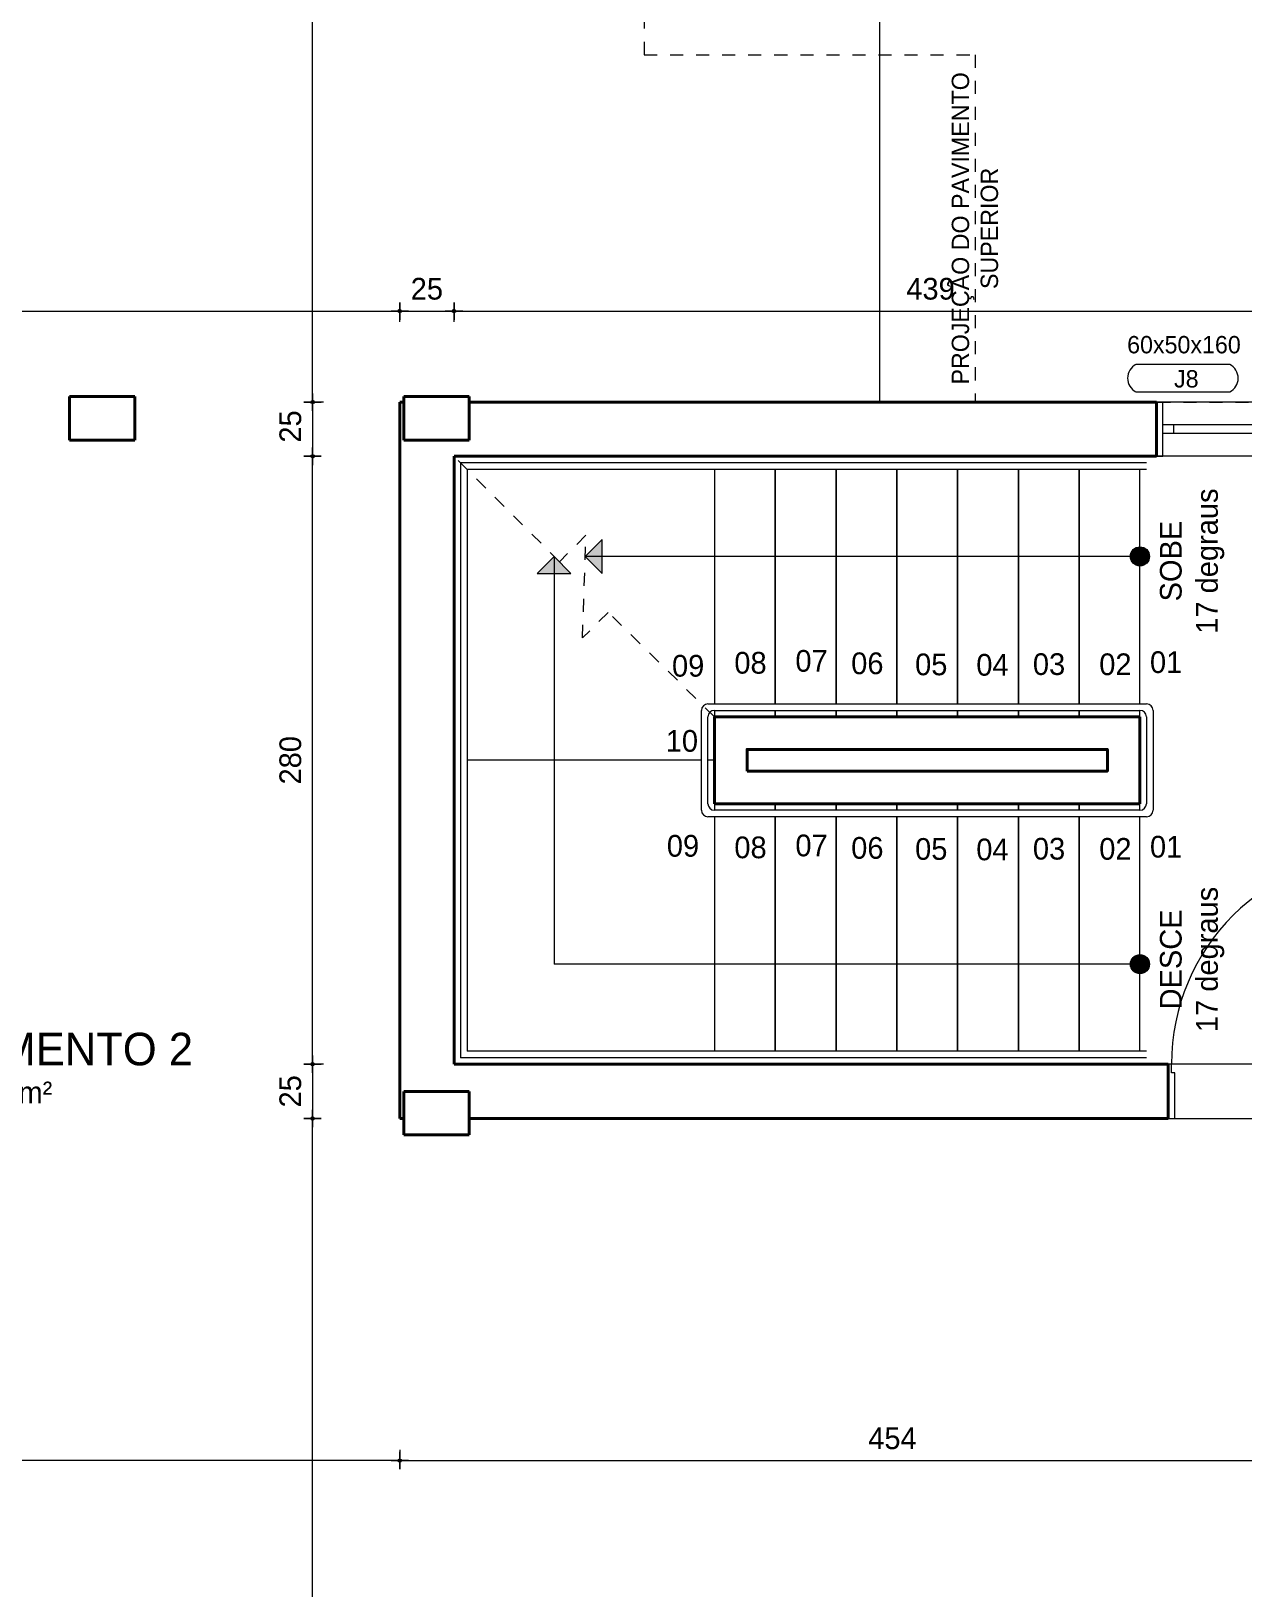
# Model space of a CAD drawing. Header units: millimetres. Extents: x 13204 to 24802, y 21209 to 40694.
# Drawn here: x 18234 to 18792, y 32994 to 33711 of the extents above; entities that cross this region are included whole.
import ezdxf
from ezdxf.enums import TextEntityAlignment as Align

# ---------------------------------------------------------------- set-up
doc = ezdxf.new("R2010")
doc.units = ezdxf.units.MM
doc.linetypes.add('CACHE', pattern=[0.24, 0.12, -0.12])
for name, color, linetype, lineweight in [('COTAS', 30, 'Continuous', 5), ('ESPECARQ', 2, 'Continuous', 20), ('Esquadrias', 2, 'Continuous', 20), ('Moveis', 6, 'Continuous', 13), ('PAREDE', 1, 'Continuous', 40), ('Paredes', 1, 'Continuous', 40), ('PISO', 5, 'Continuous', 5), ('PROJEÇÃO', 190, 'CACHE', 0), ('TEXTO', 4, 'Continuous', 5)]:
    doc.layers.add(name, color=color, linetype=linetype, lineweight=lineweight)
doc.layers.add('EIXO', color=1, linetype='Continuous')
doc.layers.add('PISOPEITORIL', color=7, linetype='Continuous')
doc.styles.add('LANA', font='stylu.ttf')
doc.styles.add('REGUA60', font='cityb___.ttf', dxfattribs={"width": 1.4})
doc.dimstyles.new('COTA 50', dxfattribs={"dimscale": 0, "dimtxt": 10, "dimasz": 0.5, "dimexe": 1.25, "dimexo": 5, "dimgap": 5, "dimtad": 1, "dimdec": 0, "dimtxsty": 'LANA', "dimblk": 'cota', "dimcen": 2.5, "dimse2": 1, "dimclrd": 256, "dimclre": 256, "dimclrt": 256, "dimaunit": 1, "dimadec": 0, "dimazin": 0, "dimtfac": 1, "dimtdec": 0, "dimtmove": 0, "dimatfit": 3, "dimldrblk": 'DOTSMALL', "dimfxl": 5, "dimfxlon": 1, "dimtzin": 9, "dimlwd": -1, "dimlwe": -1, "dimarcsym": 0})

# ---------------------------------------------------------------- blocks, each defined once
blk = doc.blocks.new('P20X30V')
at = {"layer": 'Paredes'}
for p, q in [((0.1, 0.15), (-0.1, 0.15)), ((-0.1, 0.15), (-0.1, -0.15)), ((0.1, -0.15), (0.1, 0.15)), ((-0.1, -0.15), (0.1, -0.15)), ((0.0345, -0.1497), (0.0345, -0.1497))]:
    blk.add_line(p, q, dxfattribs=at)
blk = doc.blocks.new('*U26', base_point=(58999.28, 5578.06))
at = {"layer": 'Esquadrias'}
for p, q in [((58997.78, 5675.06), (58993.78, 5675.06)), ((58993.78, 5675.06), (58993.78, 5578.06)), ((58997.78, 5578.06), (58997.78, 5675.06)), ((58993.03, 5670.06), (58989.53, 5670.06)), ((58989.53, 5670.06), (58989.53, 5658.56)), ((58990.28, 5658.56), (58990.28, 5668.06)), ((58990.28, 5668.06), (58993.03, 5668.06)), ((58993.78, 5671.81), (58993.03, 5671.81)), ((58993.03, 5671.81), (58993.03, 5666.31)), ((58993.03, 5666.31), (58993.78, 5666.31)), ((58997.78, 5671.81), (58998.53, 5671.81)), ((58998.53, 5666.31), (58997.78, 5666.31)), ((58998.53, 5671.81), (58998.53, 5666.31)), ((58998.53, 5670.06), (59002.03, 5670.06)), ((59001.28, 5668.06), (58998.53, 5668.06)), ((59001.28, 5658.56), (59001.28, 5668.06)), ((59002.03, 5670.06), (59002.03, 5658.56)), ((58989.53, 5658.56), (58990.28, 5658.56)), ((59002.03, 5658.56), (59001.28, 5658.56)), ((58900.78, 5578.06), (58899.28, 5578.06)), ((58900.78, 5574.06), (58900.78, 5578.06)), ((58902.28, 5574.06), (58900.78, 5574.06)), ((58902.28, 5553.06), (58902.28, 5574.06)), ((58993.78, 5578.06), (58997.78, 5578.06)), ((58996.28, 5553.06), (58996.28, 5574.06)), ((58996.28, 5574.06), (58997.78, 5574.06)), ((58997.78, 5578.06), (58999.28, 5578.06)), ((58997.78, 5574.06), (58997.78, 5578.06)), ((58899.28, 5553.06), (58902.28, 5553.06)), ((58999.28, 5553.06), (58996.28, 5553.06))]:
    blk.add_line(p, q, dxfattribs=at)
at = {"layer": 'Esquadrias', "color": 0}
blk.add_arc((58997.78, 5578.06), 97, 90, 180, dxfattribs=at)
blk = doc.blocks.new('*U61', base_point=(58349.85, 5643.23))
at = {"layer": 'Esquadrias'}
for p, q in [((58292.85, 5643.23), (58289.85, 5643.23)), ((58292.85, 5618.23), (58292.85, 5643.23)), ((58346.85, 5643.23), (58349.85, 5643.23)), ((58346.85, 5618.23), (58346.85, 5643.23)), ((58346.85, 5632.73), (58292.85, 5632.73)), ((58297.85, 5628.73), (58297.85, 5632.73)), ((58341.85, 5628.73), (58341.85, 5632.73)), ((58346.85, 5628.73), (58292.85, 5628.73)), ((58289.85, 5618.23), (58292.85, 5618.23)), ((58349.85, 5618.23), (58346.85, 5618.23))]:
    blk.add_line(p, q, dxfattribs=at)
at = {"layer": 'Esquadrias', "color": 0}
for p, q in [((58346.85, 5643.23), (58292.85, 5643.23)), ((58289.85, 5618.23), (58289.85, 5618.23)), ((58349.85, 5618.23), (58289.85, 5618.23)), ((58349.85, 5618.23), (58349.85, 5618.23))]:
    blk.add_line(p, q, dxfattribs=at)
blk = doc.blocks.new('INDESQ2')
at = {"color": 0, "linetype": 'ByBlock'}
for p, q in [((4.32, 2.96), (-4.32, 2.96)), ((-4.32, 0.44), (4.32, 0.44))]:
    blk.add_line(p, q, dxfattribs=at)
at = {"color": 0}
for centre, start, end in [((-3.67, 1.7), 117.3654, 242.6346), ((3.67, 1.7), 297.3654, 62.6346)]:
    blk.add_arc(centre, 1.42, start, end, dxfattribs=at)
at = {"style": 'REGUA60', "width": 1.4, "flags": 9}
blk.add_attdef('LOCAL', text='', height=1.5, dxfattribs=at).set_placement((-0.08, -4.35), align=Align.CENTER)
at = {"layer": 'ESPECARQ', "color": 0, "style": 'REGUA60'}
for tag, width, p in [('COD', 1.1, (-0.08, 0.95)), ('DIM', 1.4, (-0.08, -2.17))]:
    blk.add_attdef(tag, text='', height=1.5, dxfattribs=dict(at, width=width)).set_placement(p, align=Align.CENTER)
blk = doc.blocks.new('*U70', base_point=(53091.25, 4999.6))
blk = doc.blocks.new('cota')
at = {"layer": 'COTAS'}
blk.add_hatch(color=256, dxfattribs=at).paths.add_polyline_path([(-1.6, 0, 1), (1.6, 0, 1)])
for points in [[(-1.6, 0), (-8, 0)], [(0, 1.6), (0, 8)], [(8, 0), (1.6, 0)], [(0, -8), (0, -1.6)]]:
    blk.add_lwpolyline(points, dxfattribs=at)
blk.add_circle((0, 0), 1.6, dxfattribs=at)
blk = doc.blocks.new('*D226')
at = {"layer": 'COTAS', "transparency": 16777216}
for p, q in [((18363.4, 32237.78), (18363.4, 33209.28)), ((18363.4, 32237.28), (18364.65, 32237.28))]:
    blk.add_line(p, q, dxfattribs=at)
at = {"layer": 'Defpoints', "color": 0, "transparency": 16777216}
for p in [(18363.4, 33209.78), (18435.49, 33209.78), (18363.4, 32237.28)]:
    blk.add_point(p, dxfattribs=at)
at = {"layer": 'COTAS', "transparency": 16777216, "xscale": 0.5, "yscale": 0.5, "zscale": 0.5}
for p, rotation in [((18363.4, 33209.78), 90), ((18363.4, 32237.28), 270)]:
    blk.add_blockref('cota', p, dxfattribs=dict(at, rotation=rotation))
at = {"layer": 'COTAS', "transparency": 16777216, "insert": (18353.04, 32723.53), "char_height": 10, "attachment_point": 5, "rotation": 90, "style": 'LANA'}
blk.add_mtext('973', dxfattribs=at)
blk = doc.blocks.new('_DotSmall')
at = {"layer": 'PAREDE', "color": 0, "const_width": 0.5}
blk.add_lwpolyline([(-0.0625, 0, 1), (0.0625, 0, 1)], format="xyb", close=True, dxfattribs=at)
blk = doc.blocks.new('*D227')
at = {"layer": 'COTAS', "transparency": 16777216}
for p, q in [((18363.4, 33235.28), (18363.4, 33514.28)), ((18368.4, 33234.78), (18362.15, 33234.78))]:
    blk.add_line(p, q, dxfattribs=at)
at = {"layer": 'Defpoints', "color": 0, "transparency": 16777216}
for p in [(18363.4, 33514.78), (18428.54, 33514.78), (18428.54, 33234.78)]:
    blk.add_point(p, dxfattribs=at)
at = {"layer": 'COTAS', "transparency": 16777216, "xscale": 0.5, "yscale": 0.5, "zscale": 0.5}
for p, rotation in [((18363.4, 33514.78), 90), ((18363.4, 33234.78), 270)]:
    blk.add_blockref('cota', p, dxfattribs=dict(at, rotation=rotation))
at = {"layer": 'COTAS', "transparency": 16777216, "insert": (18353.19, 33374.78), "char_height": 10, "attachment_point": 5, "rotation": 90, "style": 'LANA'}
blk.add_mtext('280', dxfattribs=at)
blk = doc.blocks.new('*D228')
at = {"layer": 'COTAS', "transparency": 16777216}
for p, q in [((18363.4, 33540.28), (18363.4, 34019.28)), ((18368.4, 33539.78), (18362.15, 33539.78))]:
    blk.add_line(p, q, dxfattribs=at)
at = {"layer": 'Defpoints', "color": 0, "transparency": 16777216}
for p in [(18363.4, 34019.78), (18363.4, 34019.78), (18403.54, 33539.78)]:
    blk.add_point(p, dxfattribs=at)
at = {"layer": 'COTAS', "transparency": 16777216, "xscale": 0.5, "yscale": 0.5, "zscale": 0.5}
for p, rotation in [((18363.4, 34019.78), 90), ((18363.4, 33539.78), 270)]:
    blk.add_blockref('cota', p, dxfattribs=dict(at, rotation=rotation))
at = {"layer": 'COTAS', "transparency": 16777216, "insert": (18353.14, 33779.78), "char_height": 10, "attachment_point": 5, "rotation": 90, "style": 'LANA'}
blk.add_mtext('480', dxfattribs=at)
blk = doc.blocks.new('*D231')
at = {"layer": 'COTAS', "transparency": 16777216}
for p, q in [((17213.54, 33576.69), (17213.54, 33582.94)), ((17214.04, 33581.69), (18403.04, 33581.69))]:
    blk.add_line(p, q, dxfattribs=at)
at = {"layer": 'Defpoints', "color": 0, "transparency": 16777216}
for p in [(18403.54, 33581.69), (17213.54, 33472.28), (18403.54, 33374.78)]:
    blk.add_point(p, dxfattribs=at)
at = {"layer": 'COTAS', "transparency": 16777216, "xscale": 0.5, "yscale": 0.5, "zscale": 0.5, "rotation": 180}
blk.add_blockref('cota', (17213.54, 33581.69), dxfattribs=at)
at = {"layer": 'COTAS', "transparency": 16777216, "xscale": 0.5, "yscale": 0.5, "zscale": 0.5}
blk.add_blockref('cota', (18403.54, 33581.69), dxfattribs=at)
at = {"layer": 'COTAS', "transparency": 16777216, "insert": (17808.54, 33591.89), "char_height": 10, "attachment_point": 5, "style": 'LANA'}
blk.add_mtext('1190', dxfattribs=at)
blk = doc.blocks.new('*D232')
at = {"layer": 'COTAS', "transparency": 16777216}
for p, q in [((18403.54, 33576.69), (18403.54, 33582.94)), ((18404.04, 33581.69), (18428.04, 33581.69))]:
    blk.add_line(p, q, dxfattribs=at)
at = {"layer": 'Defpoints', "color": 0, "transparency": 16777216}
for p in [(18428.54, 33581.69), (18403.54, 33374.78), (18428.54, 33374.78)]:
    blk.add_point(p, dxfattribs=at)
at = {"layer": 'COTAS', "transparency": 16777216, "xscale": 0.5, "yscale": 0.5, "zscale": 0.5, "rotation": 180}
blk.add_blockref('cota', (18403.54, 33581.69), dxfattribs=at)
at = {"layer": 'COTAS', "transparency": 16777216, "xscale": 0.5, "yscale": 0.5, "zscale": 0.5}
blk.add_blockref('cota', (18428.54, 33581.69), dxfattribs=at)
at = {"layer": 'COTAS', "transparency": 16777216, "insert": (18416.04, 33591.91), "char_height": 10, "attachment_point": 5, "style": 'LANA'}
blk.add_mtext('25', dxfattribs=at)
blk = doc.blocks.new('*D233')
at = {"layer": 'COTAS', "transparency": 16777216}
for p, q in [((18428.54, 33576.69), (18428.54, 33582.94)), ((18429.04, 33581.69), (18867.04, 33581.69))]:
    blk.add_line(p, q, dxfattribs=at)
at = {"layer": 'Defpoints', "color": 0, "transparency": 16777216}
for p in [(18867.54, 33581.69), (18428.54, 33374.78), (18867.54, 33374.78)]:
    blk.add_point(p, dxfattribs=at)
at = {"layer": 'COTAS', "transparency": 16777216, "xscale": 0.5, "yscale": 0.5, "zscale": 0.5, "rotation": 180}
blk.add_blockref('cota', (18428.54, 33581.69), dxfattribs=at)
at = {"layer": 'COTAS', "transparency": 16777216, "xscale": 0.5, "yscale": 0.5, "zscale": 0.5}
blk.add_blockref('cota', (18867.54, 33581.69), dxfattribs=at)
at = {"layer": 'COTAS', "transparency": 16777216, "insert": (18648.04, 33591.91), "char_height": 10, "attachment_point": 5, "style": 'LANA'}
blk.add_mtext('439', dxfattribs=at)
blk = doc.blocks.new('*D241')
at = {"layer": 'COTAS', "transparency": 16777216}
for p, q in [((18368.4, 33539.78), (18362.15, 33539.78)), ((18363.4, 33539.28), (18363.4, 33515.28))]:
    blk.add_line(p, q, dxfattribs=at)
at = {"layer": 'Defpoints', "color": 0, "transparency": 16777216}
for p in [(18435.49, 33539.78), (18363.4, 33514.78), (18435.49, 33514.78)]:
    blk.add_point(p, dxfattribs=at)
at = {"layer": 'COTAS', "transparency": 16777216, "xscale": 0.5, "yscale": 0.5, "zscale": 0.5}
for p, rotation in [((18363.4, 33539.78), 90), ((18363.4, 33514.78), 270)]:
    blk.add_blockref('cota', p, dxfattribs=dict(at, rotation=rotation))
at = {"layer": 'COTAS', "transparency": 16777216, "insert": (18353.19, 33528.53), "char_height": 10, "attachment_point": 5, "rotation": 90, "style": 'LANA'}
blk.add_mtext('25', dxfattribs=at)
blk = doc.blocks.new('*D242')
at = {"layer": 'COTAS', "transparency": 16777216}
for p, q in [((18368.4, 33234.78), (18362.15, 33234.78)), ((18363.4, 33234.28), (18363.4, 33210.28))]:
    blk.add_line(p, q, dxfattribs=at)
at = {"layer": 'Defpoints', "color": 0, "transparency": 16777216}
for p in [(18593.04, 33234.78), (18363.4, 33209.78), (18596.51, 33209.78)]:
    blk.add_point(p, dxfattribs=at)
at = {"layer": 'COTAS', "transparency": 16777216, "xscale": 0.5, "yscale": 0.5, "zscale": 0.5}
for p, rotation in [((18363.4, 33234.78), 90), ((18363.4, 33209.78), 270)]:
    blk.add_blockref('cota', p, dxfattribs=dict(at, rotation=rotation))
at = {"layer": 'COTAS', "transparency": 16777216, "insert": (18353.19, 33222.28), "char_height": 10, "attachment_point": 5, "rotation": 90, "style": 'LANA'}
blk.add_mtext('25', dxfattribs=at)
blk = doc.blocks.new('*D250')
at = {"layer": 'COTAS', "transparency": 16777216}
for p, q in [((18403.54, 33057.2), (18403.54, 33050.95)), ((18404.04, 33052.2), (18856.99, 33052.2))]:
    blk.add_line(p, q, dxfattribs=at)
at = {"layer": 'Defpoints', "color": 0, "transparency": 16777216}
for p in [(18403.54, 33209.78), (18857.49, 33052.2), (18857.49, 33052.2)]:
    blk.add_point(p, dxfattribs=at)
at = {"layer": 'COTAS', "transparency": 16777216, "xscale": 0.5, "yscale": 0.5, "zscale": 0.5, "rotation": 180}
blk.add_blockref('cota', (18403.54, 33052.2), dxfattribs=at)
at = {"layer": 'COTAS', "transparency": 16777216, "xscale": 0.5, "yscale": 0.5, "zscale": 0.5}
blk.add_blockref('cota', (18857.49, 33052.2), dxfattribs=at)
at = {"layer": 'COTAS', "transparency": 16777216, "insert": (18630.51, 33062.42), "char_height": 10, "attachment_point": 5, "style": 'LANA'}
blk.add_mtext('454', dxfattribs=at)
blk = doc.blocks.new('*D318')
at = {"layer": 'COTAS', "transparency": 16777216}
for p, q in [((18403.54, 33057.2), (18403.54, 33050.95)), ((18403.04, 33052.2), (17214.04, 33052.2))]:
    blk.add_line(p, q, dxfattribs=at)
at = {"layer": 'Defpoints', "color": 0, "transparency": 16777216}
for p in [(18403.54, 33374.78), (17213.54, 33103.53), (17213.54, 33052.2)]:
    blk.add_point(p, dxfattribs=at)
at = {"layer": 'COTAS', "transparency": 16777216, "xscale": 0.5, "yscale": 0.5, "zscale": 0.5, "rotation": 180}
blk.add_blockref('cota', (17213.54, 33052.2), dxfattribs=at)
at = {"layer": 'COTAS', "transparency": 16777216, "xscale": 0.5, "yscale": 0.5, "zscale": 0.5}
blk.add_blockref('cota', (18403.54, 33052.2), dxfattribs=at)
at = {"layer": 'COTAS', "transparency": 16777216, "insert": (17808.54, 33062.4), "char_height": 10, "attachment_point": 5, "style": 'LANA'}
blk.add_mtext('1190', dxfattribs=at)

msp = doc.modelspace()

# ---------------------------------------------------------------- hatches: boundary and pattern name
at = {"layer": 'TEXTO'}
for points in [[(18496.81, 33476.51), (18489, 33468.7), (18496.81, 33460.88)], [(18482.43, 33460.88), (18474.62, 33468.7), (18466.81, 33460.88)]]:
    msp.add_hatch(color=256, dxfattribs=at).paths.add_polyline_path(points)
h = msp.add_hatch(color=256, dxfattribs=at)
edge = h.paths.add_edge_path()
edge.add_arc((18744.54, 33468.7), 4.39, 0, 360)
h = msp.add_hatch(color=256, dxfattribs=at)
edge = h.paths.add_edge_path()
edge.add_arc((18744.54, 33280.86), 4.39, 0, 360)

# ---------------------------------------------------------------- linework, layer by layer
at = {"layer": 'EIXO', "color": 1}
msp.add_lwpolyline([(18713.54, 33539.78), (18752.09, 33539.78)], dxfattribs=at)
at = {"layer": 'Esquadrias'}
for p, q in [((18542.54, 33374.78), (18434.54, 33374.78)), ((18548.54, 33374.78), (18545.54, 33374.78))]:
    msp.add_line(p, q, dxfattribs=at)
for points in [[(18548.54, 33508.78), (18548.54, 33400.78)], [(18576.54, 33400.78), (18576.54, 33508.78)], [(18576.54, 33508.78), (18576.54, 33400.78)], [(18604.54, 33400.78), (18604.54, 33508.78)], [(18604.54, 33508.78), (18604.54, 33400.78)], [(18632.54, 33400.78), (18632.54, 33508.78)], [(18632.54, 33508.78), (18632.54, 33400.78)], [(18660.54, 33400.78), (18660.54, 33508.78)], [(18660.54, 33508.78), (18660.54, 33400.78)], [(18688.54, 33400.78), (18688.54, 33508.78)], [(18688.54, 33508.78), (18688.54, 33400.78)], [(18716.54, 33400.78), (18716.54, 33508.78)], [(18716.54, 33508.78), (18716.54, 33400.78)], [(18744.54, 33400.78), (18744.54, 33508.78)], [(18548.54, 33397.78), (18548.54, 33394.78), (18576.54, 33394.78), (18576.54, 33397.78)], [(18576.54, 33397.78), (18576.54, 33394.78), (18604.54, 33394.78), (18604.54, 33397.78)], [(18604.54, 33397.78), (18604.54, 33394.78), (18632.54, 33394.78), (18632.54, 33397.78)], [(18632.54, 33397.78), (18632.54, 33394.78), (18660.54, 33394.78), (18660.54, 33397.78)], [(18660.54, 33397.78), (18660.54, 33394.78), (18688.54, 33394.78), (18688.54, 33397.78)], [(18688.54, 33397.78), (18688.54, 33394.78), (18716.54, 33394.78), (18716.54, 33397.78)], [(18716.54, 33397.78), (18716.54, 33394.78), (18744.54, 33394.78), (18744.54, 33397.78)], [(18576.54, 33354.78), (18548.54, 33354.78), (18548.54, 33351.78)], [(18576.54, 33351.78), (18576.54, 33354.78)], [(18604.54, 33354.78), (18576.54, 33354.78), (18576.54, 33351.78)], [(18604.54, 33351.78), (18604.54, 33354.78)], [(18632.54, 33354.78), (18604.54, 33354.78), (18604.54, 33351.78)], [(18632.54, 33351.78), (18632.54, 33354.78)], [(18660.54, 33354.78), (18632.54, 33354.78), (18632.54, 33351.78)], [(18660.54, 33351.78), (18660.54, 33354.78)], [(18688.54, 33354.78), (18660.54, 33354.78), (18660.54, 33351.78)], [(18688.54, 33351.78), (18688.54, 33354.78)], [(18716.54, 33354.78), (18688.54, 33354.78), (18688.54, 33351.78)], [(18716.54, 33351.78), (18716.54, 33354.78)], [(18744.54, 33354.78), (18716.54, 33354.78), (18716.54, 33351.78)], [(18744.54, 33351.78), (18744.54, 33354.78)], [(18548.54, 33348.78), (18548.54, 33240.78)], [(18576.54, 33240.78), (18576.54, 33348.78)], [(18576.54, 33348.78), (18576.54, 33240.78)], [(18604.54, 33240.78), (18604.54, 33348.78)], [(18604.54, 33348.78), (18604.54, 33240.78)], [(18632.54, 33240.78), (18632.54, 33348.78)], [(18632.54, 33348.78), (18632.54, 33240.78)], [(18660.54, 33240.78), (18660.54, 33348.78)], [(18660.54, 33348.78), (18660.54, 33240.78)], [(18688.54, 33240.78), (18688.54, 33348.78)], [(18688.54, 33348.78), (18688.54, 33240.78)], [(18716.54, 33240.78), (18716.54, 33348.78)], [(18716.54, 33348.78), (18716.54, 33240.78)], [(18744.54, 33240.78), (18744.54, 33348.78)]]:
    msp.add_lwpolyline(points, dxfattribs=at)
at = {"layer": 'Moveis'}
msp.add_lwpolyline([(18624.54, 33969.78), (18624.54, 33969.78), (18624.54, 33969.78), (18624.54, 33969.78), (18624.54, 33539.78)], dxfattribs=at)
at = {"layer": 'Paredes'}
for p, q in [((18403.54, 33539.78), (18403.54, 33209.78)), ((18403.54, 33539.78), (18405.49, 33539.78)), ((18435.49, 33539.78), (18752.09, 33539.78)), ((18752.09, 33539.78), (18668.54, 33539.78)), ((18752.09, 33514.78), (18752.09, 33539.78)), ((18428.54, 33514.78), (18428.54, 33234.78)), ((18752.09, 33514.78), (18428.54, 33514.78)), ((18548.54, 33354.78), (18548.54, 33394.78)), ((18548.54, 33394.78), (18744.54, 33394.78)), ((18744.54, 33394.78), (18744.54, 33354.78)), ((18744.54, 33354.78), (18548.54, 33354.78)), ((18757.54, 33234.78), (18428.54, 33234.78)), ((18757.54, 33234.78), (18757.54, 33209.78)), ((18405.49, 33209.78), (18403.54, 33209.78)), ((18757.54, 33209.78), (18435.49, 33209.78))]:
    msp.add_line(p, q, dxfattribs=at)
msp.add_lwpolyline([(18563.54, 33369.78), (18563.54, 33379.78), (18729.54, 33379.78), (18729.54, 33369.78)], close=True, dxfattribs=at)
at = {"layer": 'PISO'}
for p, q in [((18431.54, 33511.78), (18431.54, 33237.78)), ((18747.54, 33511.78), (18431.54, 33511.78)), ((18434.54, 33508.78), (18434.54, 33240.78)), ((18747.54, 33508.78), (18434.54, 33508.78)), ((18542.54, 33351.78), (18542.54, 33397.78)), ((18545.54, 33400.78), (18747.54, 33400.78)), ((18545.54, 33354.78), (18545.54, 33394.78)), ((18548.54, 33397.78), (18744.54, 33397.78)), ((18747.54, 33394.78), (18747.54, 33354.78)), ((18750.54, 33397.78), (18750.54, 33351.78)), ((18744.54, 33351.78), (18548.54, 33351.78)), ((18747.54, 33348.78), (18545.54, 33348.78)), ((18747.54, 33237.78), (18431.54, 33237.78)), ((18747.54, 33240.78), (18434.54, 33240.78))]:
    msp.add_line(p, q, dxfattribs=at)
msp.add_lwpolyline([(18757.54, 33234.78), (18757.54, 33209.78), (18857.54, 33209.78), (18857.54, 33234.78)], close=True, dxfattribs=at)
for centre, start, end in [((18545.54, 33397.78), 90, 180), ((18548.54, 33394.78), 90, 180), ((18744.54, 33394.78), 0, 90), ((18747.54, 33397.78), 0, 90), ((18545.54, 33351.78), 180, 270), ((18548.54, 33354.78), 180, 270), ((18744.54, 33354.78), 270, 0), ((18747.54, 33351.78), 270, 0)]:
    msp.add_arc(centre, 3, start, end, dxfattribs=at)
at = {"layer": 'PROJEÇÃO', "ltscale": 50}
for p, q in [((18477.1, 33466.22), (18428.54, 33514.78)), ((18489.33, 33478.45), (18477.1, 33466.22)), ((18487.75, 33431.1), (18489.33, 33478.45)), ((18499.57, 33442.92), (18487.75, 33431.1)), ((18548.54, 33394.78), (18499.57, 33442.92))]:
    msp.add_line(p, q, dxfattribs=at)
msp.add_lwpolyline([(18516.09, 33969.78), (18516.09, 33699.78), (18668.54, 33699.78), (18668.54, 33539.78), (18812.09, 33539.78), (18812.09, 33699.78), (18964.54, 33699.78), (18964.54, 33969.78)], dxfattribs=at)
at = {"layer": 'TEXTO'}
for p, q in [((18489, 33468.7), (18496.81, 33476.51)), ((18496.81, 33460.88), (18496.81, 33476.51)), ((18474.62, 33468.7), (18466.81, 33460.88)), ((18474.62, 33468.7), (18482.43, 33460.88)), ((18474.62, 33468.7), (18474.62, 33280.86)), ((18744.54, 33468.7), (18489, 33468.7)), ((18489, 33468.7), (18496.81, 33460.88)), ((18466.81, 33460.88), (18482.43, 33460.88)), ((18744.54, 33280.86), (18474.62, 33280.86))]:
    msp.add_line(p, q, dxfattribs=at)
for centre in [(18744.54, 33468.7), (18744.54, 33280.86)]:
    msp.add_circle(centre, 4.39, dxfattribs=at)

# ---------------------------------------------------------------- block references
at = {"layer": 'Esquadrias', "color": 5}
for name, p in [('*U61', (18812.09, 33539.78)), ('*U26', (18857.54, 33234.78))]:
    msp.add_blockref(name, p, dxfattribs=at)
at = {"layer": 'PAREDE', "color": 6, "xscale": 100, "yscale": 100, "zscale": 100, "rotation": 90}
msp.add_blockref('P20X30V', (18420.49, 33212.28), dxfattribs=at)
at = {"layer": 'PISOPEITORIL', "xscale": 100, "yscale": 100, "zscale": 100, "rotation": 90}
for p in [(18266.49, 33532.28), (18420.49, 33532.28)]:
    msp.add_blockref('P20X30V', p, dxfattribs=at)
at = {"layer": 'TEXTO'}
ref = msp.add_blockref('INDESQ2', (18764.31, 33559.27), dxfattribs=dict(at, xscale=4.999999999999704, yscale=4.999999999999704, zscale=4.999999999999704, rotation=179.9933850202378))
ref.add_attrib('COD', 'J8', dxfattribs={"layer": 'ESPECARQ', "color": 0, "height": 8, "rotation": 359.99339, "style": 'LANA'}).set_placement((18765.89, 33546.48), align=Align.CENTER)
ref.add_attrib('DIM', '60x50x160', dxfattribs={"layer": 'ESPECARQ', "color": 0, "height": 8, "rotation": 359.99339, "style": 'LANA'}).set_placement((18764.79, 33562.22), align=Align.CENTER)
ref = msp.add_blockref('*U70', (18205.77, 33234.27), dxfattribs=at)
ref.add_attrib('AMBIENTE', 'ESTACIONAMENTO 2', dxfattribs={"color": 0, "height": 15, "style": 'LANA'}).set_placement((18205.77, 33234.27), align=Align.CENTER)
ref.add_attrib('ÁREA', 'a=388.38 m²', dxfattribs={"color": 0, "height": 10, "style": 'LANA'}).set_placement((18205.77, 33216.77), align=Align.CENTER)

# ---------------------------------------------------------------- texts
at = {"layer": 'TEXTO', "attachment_point": 5, "rotation": 90, "style": 'LANA'}
for s, insert, char_height, width in [('PROJEÇÃO DO PAVIMENTO SUPERIOR', (18668.54, 33619.78), 8, 177.9862), ('SOBE\\P17 degraus', (18768.57, 33466.52), 10, 175.9752), ('DESCE\\P17 degraus', (18768.57, 33283.04), 10, 175.9752)]:
    msp.add_mtext(s, dxfattribs=dict(at, insert=insert, char_height=char_height, width=width))
at = {"layer": 'TEXTO', "char_height": 10, "width": 175.9752, "attachment_point": 5, "style": 'LANA'}
for s, insert in [('09', (18536.4, 33418.23)), ('08', (18565.12, 33419.61)), ('07', (18593.24, 33420.49)), ('06', (18618.95, 33419.37)), ('05', (18648.39, 33418.87)), ('04', (18676.57, 33418.67)), ('03', (18702.64, 33418.99)), ('02', (18733.21, 33418.92)), ('01', (18756.57, 33419.91)), ('10', (18533.52, 33383.64)), ('09', (18534.02, 33335.3)), ('08', (18565.12, 33334.58)), ('07', (18593.24, 33335.47)), ('06', (18618.95, 33334.35)), ('05', (18648.39, 33333.85)), ('04', (18676.57, 33333.64)), ('03', (18702.64, 33333.97)), ('02', (18733.21, 33333.9)), ('01', (18756.57, 33334.89))]:
    msp.add_mtext(s, dxfattribs=dict(at, insert=insert))

# ---------------------------------------------------------------- dimensions: what is measured, and where the dimension line sits
at = {"layer": 'COTAS'}
for base, p1, p2, picture, middle in [((18363.4, 34019.78), (18403.54, 33539.78), (18363.4, 34019.78), '*D228', (18353.14, 33779.78)), ((18363.4, 33514.78), (18428.54, 33234.78), (18428.54, 33514.78), '*D227', (18353.19, 33374.78)), ((18363.40275939, 33209.776169), (18363.40275939, 32237.276169), (18435.48910642, 33209.776169), '*D226', (18353.04404782, 32723.526169))]:
    dim = msp.add_linear_dim(base=base, p1=p1, p2=p2, angle=90, dimstyle='COTA 50', override={"dimscale": 1, "dimtmove": 1}, dxfattribs=at)
    dim.commit()
    dim.dimension.update_dxf_attribs({"geometry": picture, "text_midpoint": middle})
for base, p1, p2, override, picture, middle in [((18403.54, 33581.69), (17213.54, 33472.28), (18403.54, 33374.78), {"dimscale": 1, "dimtmove": 1}, '*D231', (17808.54, 33591.89)), ((18867.54, 33581.69), (18428.54, 33374.78), (18867.54, 33374.78), {"dimscale": 1, "dimtmove": 1}, '*D233', (18648.04, 33591.91)), ((17213.54, 33052.2), (18403.54, 33374.78), (17213.54, 33103.53), {"dimscale": 1}, '*D318', (17808.54, 33062.4)), ((18857.49, 33052.2), (18403.54, 33209.78), (18857.49, 33052.2), {"dimscale": 1}, '*D250', (18630.51, 33062.42))]:
    dim = msp.add_linear_dim(base=base, p1=p1, p2=p2, dimstyle='COTA 50', override=override, dxfattribs=at)
    dim.commit()
    dim.dimension.update_dxf_attribs({"geometry": picture, "text_midpoint": middle})
dim = msp.add_linear_dim(base=(18428.54, 33581.69), p1=(18403.54, 33374.78), p2=(18428.54, 33374.78), dimstyle='COTA 50', override={"dimscale": 1, "dimtmove": 1}, dxfattribs=at)
dim.commit()
dim.dimension.update_dxf_attribs({"geometry": '*D232', "text_midpoint": (18416.04, 33581.69), "dimtype": 160})
for base, p1, p2, picture, middle in [((18363.4, 33514.78), (18435.49, 33539.78), (18435.49, 33514.78), '*D241', (18363.4, 33528.53)), ((18363.4, 33209.78), (18593.04, 33234.78), (18596.51, 33209.78), '*D242', (18363.4, 33222.28))]:
    dim = msp.add_linear_dim(base=base, p1=p1, p2=p2, angle=90, dimstyle='COTA 50', override={"dimscale": 1}, dxfattribs=at)
    dim.commit()
    dim.dimension.update_dxf_attribs({"geometry": picture, "text_midpoint": middle, "dimtype": 160})

doc.saveas('drawing.dxf')
